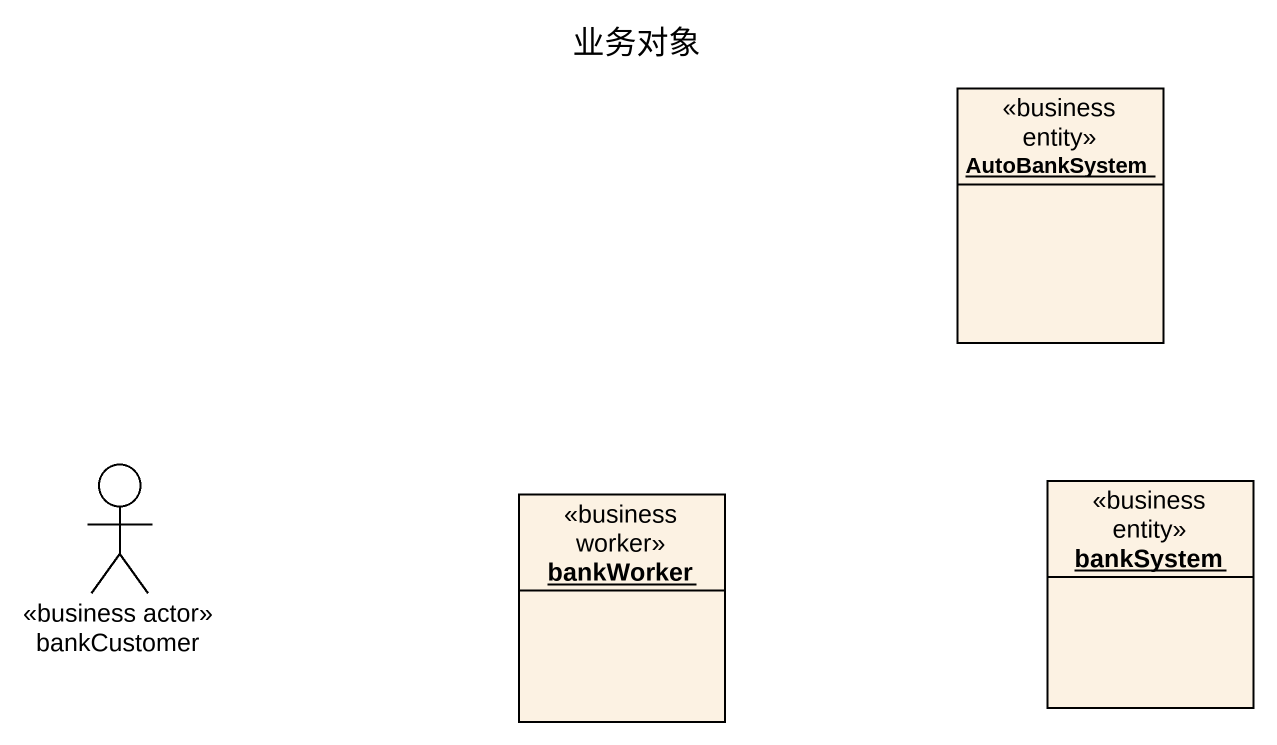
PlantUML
@startuml
title 业务对象
allowmixing
hide circle
hide empty members
object AutoBankSystem <<business entity>>
actor bankCustomer <<business actor>>
object bankWorker <<business worker>>
object bankSystem <<business entity>>
@enduml
